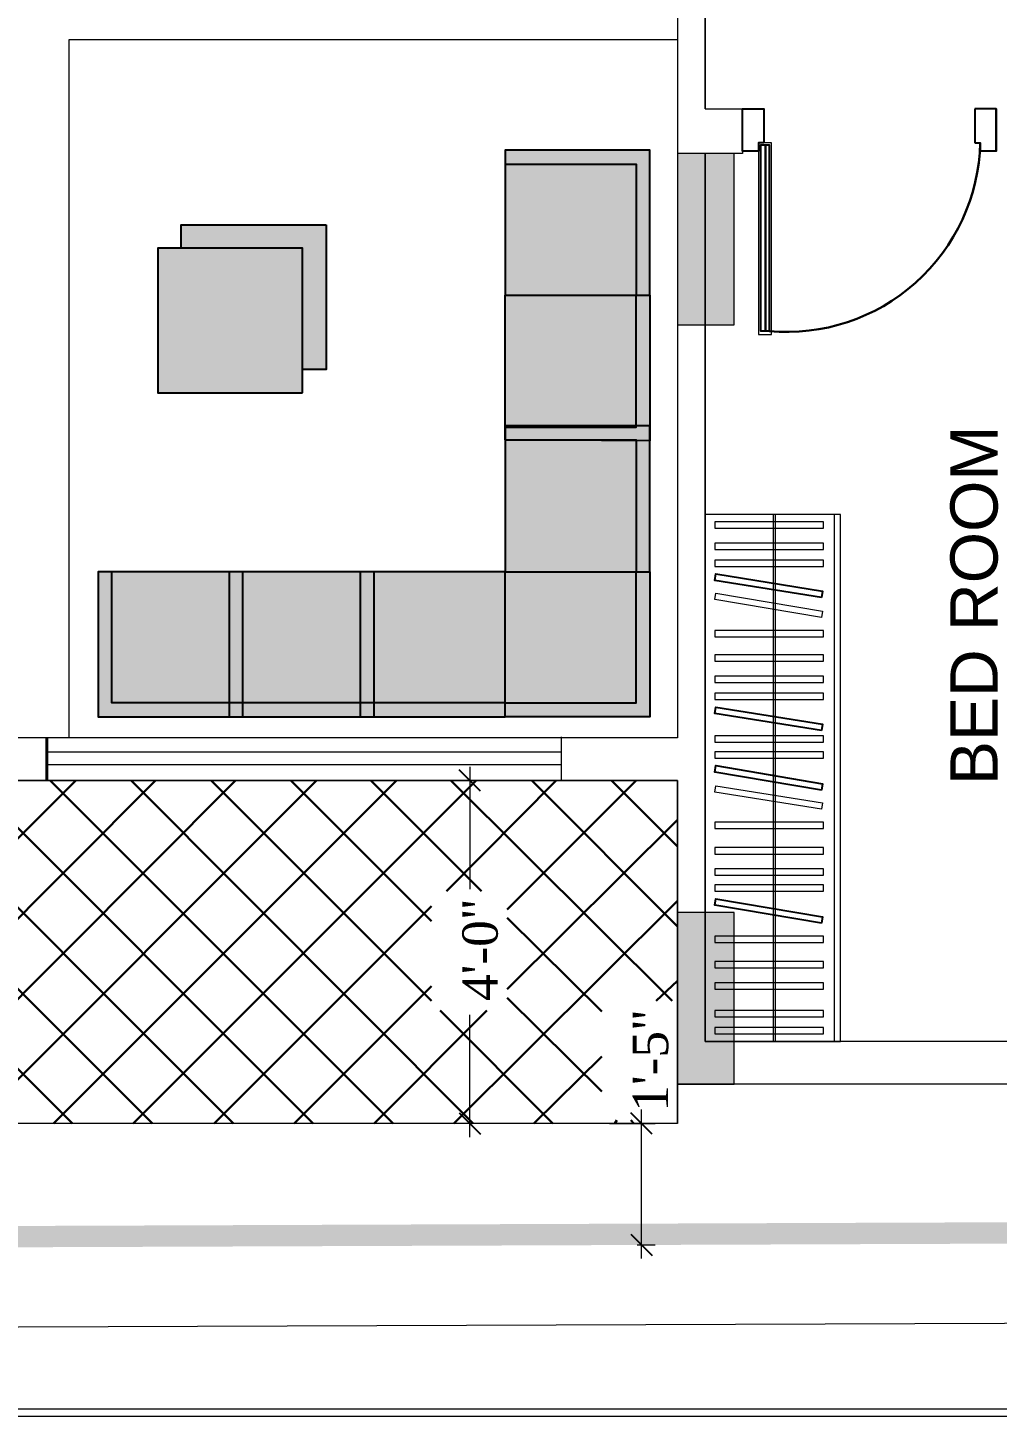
# Model space of a CAD drawing. Header units: inches. Extents: x -41599880 to -41577026, y -18110 to -4738.
# Drawn here: x -41587429 to -41583978, y -18110 to -13165 of the extents above; entities that cross this region are included whole.
import ezdxf

# ---------------------------------------------------------------- set-up
doc = ezdxf.new("R2010")
doc.units = ezdxf.units.IN
doc.header["$MEASUREMENT"] = 0
for name, color, linetype in [('PDF_Geometry', 40, 'Continuous'), ('PDF_Solid Fills', 9, 'Continuous'), ('PDF_Text', 7, 'Continuous')]:
    doc.layers.add(name, color=color, linetype=linetype)
doc.styles.add('PDF Arial', font='arial.ttf')
doc.styles.add('PDF Times New Roman', font='times.ttf')

msp = doc.modelspace()

# ---------------------------------------------------------------- linework, layer by layer
at = {"layer": 'PDF_Geometry', "color": 7, "lineweight": 18}
for points in [[(-41577026, -18110.3), (-41577026, -4737.5), (-41599880.3, -4737.5), (-41599880.3, -18110.3)], [(-41577052.5, -18083.7), (-41577052.5, -4767.8), (-41599853.7, -4767.8), (-41599853.7, -18083.7)], [(-41585115.6, -14222.8), (-41584914.6, -14222.8), (-41584914.6, -13612.2), (-41585115.6, -13612.2)], [(-41585017, -16775.3), (-41584535.3, -16775.3), (-41584535.3, -14897.9), (-41585017, -14897.9)], [(-41597930.9, -17067.3), (-41597930.9, -15846.1), (-41585115.6, -15846.1), (-41585115.6, -17067.3)], [(-41585115.6, -16927), (-41584914.6, -16927), (-41584914.6, -16316.4), (-41585115.6, -16316.4)]]:
    msp.add_lwpolyline(points, close=True, dxfattribs=at)
at = {"layer": 'PDF_Geometry', "color": 6, "lineweight": 18}
for points in [[(-41585115.6, -12497.2), (-41585115.6, -15694.4)], [(-41585017, -13452.9), (-41584884.3, -13452.9), (-41584884.3, -13612.2), (-41585017, -13612.2)], [(-41585115.6, -15694.4), (-41588028.3, -15694.4)], [(-41585529, -15694.4), (-41585529, -15690.6)], [(-41585115.6, -17067.3), (-41585115.6, -15846.1), (-41588028.3, -15846.1)], [(-41581171.3, -16775.3), (-41585017, -16775.3)], [(-41581019.6, -16927), (-41585115.6, -16927)], [(-41585115.6, -17067.3), (-41598082.6, -17067.3)]]:
    msp.add_lwpolyline(points, dxfattribs=at)
for points in [[(-41585017, -13452.9), (-41585017, -12497.2)], [(-41585017, -16775.3), (-41585017, -13612.2)]]:
    msp.add_lwpolyline(points, close=True, dxfattribs=at)
at = {"layer": 'PDF_Geometry', "color": 8, "lineweight": 18}
msp.add_lwpolyline([(-41587281.2, -15694.4), (-41587281.2, -13206.4), (-41585115.6, -13206.4), (-41585115.6, -15694.4)], close=True, dxfattribs=at)
at = {"layer": 'PDF_Geometry', "color": 44, "lineweight": 25}
for points in [[(-41584827.4, -13604.6), (-41584884.3, -13604.6), (-41584884.3, -13452.9), (-41584808.4, -13452.9), (-41584808.4, -13574.3)], [(-41583981.6, -13604.6), (-41583981.6, -13452.9), (-41584057.5, -13452.9)], [(-41584057.5, -13452.9), (-41584057.5, -13574.3)], [(-41583981.6, -13452.9), (-41583981.6, -13604.6), (-41584038.5, -13604.6)], [(-41584057.5, -13574.3), (-41584038.5, -13574.3), (-41584038.5, -13604.6)]]:
    msp.add_lwpolyline(points, dxfattribs=at)
at = {"layer": 'PDF_Geometry', "color": 30, "lineweight": 25}
msp.add_lwpolyline([(-41584808.4, -13574.3), (-41584827.4, -13574.3), (-41584827.4, -13604.6)], dxfattribs=at)
at = {"layer": 'PDF_Geometry', "color": 43, "lineweight": 18}
msp.add_lwpolyline([(-41584827.4, -13574.3), (-41584827.4, -14257), (-41584781.9, -14257), (-41584781.9, -13574.3)], close=True, dxfattribs=at)
at = {"layer": 'PDF_Geometry', "color": 30, "lineweight": 25}
msp.add_lwpolyline([(-41584789.4, -14245.6), (-41584819.8, -14245.6), (-41584819.8, -13581.9), (-41584789.4, -13581.9)], close=True, dxfattribs=at)
at = {"layer": 'PDF_Geometry', "color": 44, "lineweight": 18}
msp.add_lwpolyline([(-41584804.6, -13581.9), (-41584804.6, -14245.6), (-41584800.8, -14245.6), (-41584800.8, -13581.9)], close=True, dxfattribs=at)
at = {"layer": 'PDF_Geometry', "color": 35, "lineweight": 25}
for points in [[(-41585730, -13600.9), (-41585730, -14116.6), (-41585214.2, -14116.6), (-41585214.2, -13600.9)], [(-41585214.2, -14116.6), (-41585214.2, -13600.9), (-41585730, -13600.9), (-41585730, -13650.2), (-41585263.5, -13650.2), (-41585263.5, -14116.6)], [(-41586367.2, -13866.3), (-41586367.2, -14382.1), (-41586450.6, -14382.1), (-41586450.6, -13949.8), (-41586883, -13949.8), (-41586883, -13866.3)], [(-41586450.6, -14465.6), (-41586450.6, -13949.8), (-41586966.4, -13949.8), (-41586966.4, -14465.6)], [(-41585730, -14632.4), (-41585730, -14116.6), (-41585214.2, -14116.6), (-41585214.2, -14636.2)], [(-41585214.2, -14116.6), (-41585214.2, -14636.2), (-41585730, -14632.4), (-41585730, -14586.9), (-41585263.5, -14586.9), (-41585263.5, -14116.6)], [(-41585730, -14583.1), (-41585730, -15102.7), (-41585214.2, -15102.7), (-41585214.2, -14583.1)], [(-41585214.2, -15102.7), (-41585214.2, -14583.1), (-41585730, -14583.1), (-41585730, -14632.4), (-41585263.5, -14632.4), (-41585263.5, -15102.7)], [(-41586663, -15618.5), (-41586663, -15102.7), (-41587178.8, -15102.7), (-41587178.8, -15618.5)], [(-41587178.8, -15102.7), (-41587178.8, -15618.5), (-41586663, -15618.5), (-41586663, -15569.2), (-41587129.5, -15569.2), (-41587129.5, -15102.7)], [(-41586196.5, -15618.5), (-41586196.5, -15102.7), (-41586712.3, -15102.7), (-41586712.3, -15618.5)], [(-41586712.3, -15102.7), (-41586712.3, -15618.5), (-41586196.5, -15618.5), (-41586196.5, -15569.2), (-41586663, -15569.2), (-41586663, -15102.7)], [(-41585730, -15618.5), (-41585730, -15102.7), (-41586245.8, -15102.7), (-41586245.8, -15618.5)], [(-41586245.8, -15102.7), (-41586245.8, -15618.5), (-41585730, -15618.5), (-41585730, -15569.2), (-41586196.5, -15569.2), (-41586196.5, -15102.7)], [(-41585730, -15618.5), (-41585730, -15102.7), (-41585214.2, -15102.7), (-41585214.2, -15618.5)], [(-41585214.2, -15102.7), (-41585214.2, -15618.5), (-41585730, -15618.5), (-41585730, -15569.2), (-41585263.5, -15569.2), (-41585263.5, -15102.7)]]:
    msp.add_lwpolyline(points, close=True, dxfattribs=at)
at = {"layer": 'PDF_Geometry', "color": 122, "lineweight": 13}
for points in [[(-41584596, -14924.5), (-41584982.9, -14924.5), (-41584982.9, -14947.2), (-41584596, -14947.2)], [(-41584596, -15000.3), (-41584982.9, -15000.3), (-41584982.9, -15023.1), (-41584596, -15023.1)], [(-41584596, -15398.6), (-41584982.9, -15398.6), (-41584982.9, -15421.3), (-41584596, -15421.3)], [(-41584596, -15474.4), (-41584982.9, -15474.4), (-41584982.9, -15497.2), (-41584596, -15497.2)], [(-41584596, -15686.8), (-41584982.9, -15686.8), (-41584982.9, -15709.5), (-41584596, -15709.5)], [(-41584596, -16085), (-41584982.9, -16085), (-41584982.9, -16107.8), (-41584596, -16107.8)], [(-41584596, -16160.9), (-41584982.9, -16160.9), (-41584982.9, -16183.6), (-41584596, -16183.6)], [(-41584596, -16490.8), (-41584982.9, -16490.8), (-41584982.9, -16513.6), (-41584596, -16513.6)], [(-41584596, -16566.7), (-41584982.9, -16566.7), (-41584982.9, -16589.4), (-41584596, -16589.4)], [(-41584596, -16726), (-41584982.9, -16726), (-41584982.9, -16748.7), (-41584596, -16748.7)]]:
    msp.add_lwpolyline(points, close=True, dxfattribs=at)
at = {"layer": 'PDF_Geometry', "color": 43, "lineweight": 13}
for points in [[(-41584774.3, -16775.3), (-41584774.3, -14897.9)], [(-41584766.7, -16775.3), (-41584766.7, -14897.9)]]:
    msp.add_lwpolyline(points, dxfattribs=at)
at = {"layer": 'PDF_Geometry', "color": 13, "lineweight": 13}
msp.add_lwpolyline([(-41584558.1, -14897.9), (-41584558.1, -16775.3)], dxfattribs=at)
for points in [[(-41584596, -15061), (-41584982.9, -15061), (-41584982.9, -15083.8), (-41584596, -15083.8)], [(-41584603.6, -15265.8), (-41584982.9, -15201.3), (-41584979.1, -15178.6), (-41584599.8, -15243.1)], [(-41584596, -15311.3), (-41584982.9, -15311.3), (-41584982.9, -15334.1), (-41584596, -15334.1)], [(-41584596, -15535.1), (-41584982.9, -15535.1), (-41584982.9, -15557.8), (-41584596, -15557.8)], [(-41584596, -15743.7), (-41584982.9, -15743.7), (-41584982.9, -15766.4), (-41584596, -15766.4)], [(-41584603.6, -15948.5), (-41584982.9, -15887.8), (-41584979.1, -15865), (-41584599.8, -15925.7)], [(-41584596, -15994), (-41584982.9, -15994), (-41584982.9, -16016.7), (-41584596, -16016.7)], [(-41584596, -16217.8), (-41584982.9, -16217.8), (-41584982.9, -16240.5), (-41584596, -16240.5)], [(-41584596, -16399.8), (-41584982.9, -16399.8), (-41584982.9, -16422.6), (-41584596, -16422.6)], [(-41584596, -16665.3), (-41584982.9, -16665.3), (-41584982.9, -16688), (-41584596, -16688)]]:
    msp.add_lwpolyline(points, close=True, dxfattribs=at)
at = {"layer": 'PDF_Geometry', "color": 173, "lineweight": 25}
for points in [[(-41584603.6, -15193.8), (-41584982.9, -15133.1), (-41584979.1, -15110.3), (-41584599.8, -15171)], [(-41584603.6, -15667.8), (-41584982.9, -15607.1), (-41584979.1, -15584.4), (-41584599.8, -15645.1)], [(-41584603.6, -15880.2), (-41584982.9, -15815.7), (-41584979.1, -15793), (-41584599.8, -15857.5)], [(-41584603.6, -16354.3), (-41584982.9, -16289.8), (-41584979.1, -16267.1), (-41584599.8, -16331.5)]]:
    msp.add_lwpolyline(points, close=True, dxfattribs=at)
at = {"layer": 'PDF_Geometry', "color": 7, "lineweight": 18}
msp.add_lwpolyline([(-41585529, -15694.4), (-41587360.8, -15694.4), (-41587360.8, -15846.1), (-41585529, -15846.1)], dxfattribs=at)
at = {"layer": 'PDF_Geometry', "color": 7, "lineweight": 40}
msp.add_lwpolyline([(-41587360.8, -15846.1), (-41587360.8, -15694.4)], dxfattribs=at)
at = {"layer": 'PDF_Geometry', "color": 7, "lineweight": 13}
for points in [[(-41587360.8, -15846.1), (-41585529, -15846.1), (-41585529, -15694.4), (-41587360.8, -15694.4)], [(-41581080.3, -17768.9), (-41589059.9, -17799.3)]]:
    msp.add_lwpolyline(points, dxfattribs=at)
at = {"layer": 'PDF_Geometry', "color": 140, "lineweight": 13}
for points in [[(-41587360.8, -15743.7), (-41585529, -15743.7)], [(-41587360.8, -15789.2), (-41585529, -15789.2)]]:
    msp.add_lwpolyline(points, dxfattribs=at)
at = {"layer": 'PDF_Geometry', "color": 97, "lineweight": 25}
for points in [[(-41585817.2, -15884), (-41585893.1, -15808.2)], [(-41585893.1, -17029.4), (-41585817.2, -17105.2)], [(-41585206.6, -17105.2), (-41585282.5, -17029.4)], [(-41585282.5, -17461.7), (-41585206.6, -17537.6)]]:
    msp.add_lwpolyline(points, dxfattribs=at)
at = {"layer": 'PDF_Geometry', "color": 97, "lineweight": 18}
for points in [[(-41585855.2, -15796.8), (-41585855.2, -16232.9)], [(-41585855.2, -17116.6), (-41585855.2, -16680.5)], [(-41585244.6, -17549), (-41585244.6, -17018)]]:
    msp.add_lwpolyline(points, dxfattribs=at)
at = {"layer": 'PDF_Geometry', "color": 122, "lineweight": 30}
for points in [[(-41588487.2, -15849.9), (-41587269.8, -17067.3)], [(-41587258.4, -15846.1), (-41588479.7, -17067.3)], [(-41588202.8, -15849.9), (-41586985.4, -17067.3)], [(-41586974, -15846.1), (-41588191.4, -17067.3)], [(-41587918.3, -15846.1), (-41586697.1, -17067.3)], [(-41586689.5, -15846.1), (-41587907, -17067.3)], [(-41587633.9, -15846.1), (-41586412.7, -17067.3)], [(-41586401.3, -15846.1), (-41587622.5, -17067.3)], [(-41587349.5, -15846.1), (-41586128.2, -17067.3)], [(-41586116.9, -15846.1), (-41587338.1, -17067.3)], [(-41587061.2, -15846.1), (-41585843.8, -17067.3)], [(-41585832.4, -15846.1), (-41587053.6, -17067.3)], [(-41586776.8, -15846.1), (-41585991.7, -16631.2)], [(-41586492.3, -15846.1), (-41585991.7, -16346.7)], [(-41586207.9, -15846.1), (-41585813.4, -16240.5)], [(-41585548, -15846.1), (-41585938.6, -16240.5)], [(-41585923.4, -15846.1), (-41585134.6, -16631.2)], [(-41585263.5, -15846.1), (-41585722.4, -16305)], [(-41585635.2, -15846.1), (-41585115.6, -16365.7)], [(-41585350.7, -15846.1), (-41585115.6, -16081.2)], [(-41585115.6, -15986.4), (-41585722.4, -16589.4)], [(-41585991.7, -16293.6), (-41586765.4, -17067.3)], [(-41585115.6, -16274.6), (-41585912.1, -17067.3)], [(-41585722.4, -16335.3), (-41585384.9, -16669.1)], [(-41585115.6, -16559.1), (-41585191.5, -16631.2)], [(-41585991.7, -16578.1), (-41586480.9, -17067.3)], [(-41585794.5, -16665.3), (-41586196.5, -17067.3)], [(-41585961.4, -16665.3), (-41585559.3, -17067.3)], [(-41585722.4, -16619.8), (-41585384.9, -16953.5)], [(-41585384.9, -16828.4), (-41585627.6, -17067.3)], [(-41585331.8, -17055.9), (-41585339.4, -17067.3)], [(-41585282.5, -17055.9), (-41585271.1, -17067.3)]]:
    msp.add_lwpolyline(points, dxfattribs=at)
at = {"layer": 'PDF_Geometry', "color": 1, "lineweight": 18}
for points in [[(-41585889.3, -15846.1), (-41585904.5, -15846.1)], [(-41585893.1, -17067.3), (-41585904.5, -17067.3)], [(-41585358.3, -17067.3), (-41585195.3, -17067.3)], [(-41585259.7, -17499.7), (-41585195.3, -17499.7)]]:
    msp.add_lwpolyline(points, dxfattribs=at)
at = {"layer": 'PDF_Geometry', "color": 7, "lineweight": 30}
msp.add_arc((-41584728.4, -13558.2), 690.1, 264.9292, 358.6604, dxfattribs=at)
at = {"layer": 'PDF_Solid Fills', "color": 44}
for points in [[(-41584804.6, -13581.9), (-41584800.8, -14245.6), (-41584800.8, -13581.9)], [(-41584804.6, -13581.9), (-41584804.6, -14245.6), (-41584800.8, -14245.6)]]:
    msp.add_solid(points, dxfattribs=at)
at = {"layer": 'PDF_Solid Fills', "color": 8}
for points in [[(-41585730, -13600.9), (-41585263.5, -13650.2), (-41585263.5, -13600.9)], [(-41585730, -13600.9), (-41585730, -13650.2), (-41585263.5, -13650.2)], [(-41585263.5, -13600.9), (-41585214.2, -14116.6), (-41585214.2, -13600.9)], [(-41585263.5, -13600.9), (-41585263.5, -14116.6), (-41585214.2, -14116.6)], [(-41585263.5, -14636.2), (-41585214.2, -14116.6), (-41585214.2, -14636.2)], [(-41585263.5, -14636.2), (-41585263.5, -14116.6), (-41585214.2, -14116.6)], [(-41585730, -14583.1), (-41585263.5, -14632.4), (-41585263.5, -14583.1)], [(-41585730, -14583.1), (-41585730, -14632.4), (-41585263.5, -14632.4)], [(-41585730, -14632.4), (-41585263.5, -14586.9), (-41585263.5, -14636.2)], [(-41585730, -14632.4), (-41585730, -14586.9), (-41585263.5, -14586.9)], [(-41585263.5, -14583.1), (-41585214.2, -15102.7), (-41585214.2, -14583.1)], [(-41585263.5, -14583.1), (-41585263.5, -15102.7), (-41585214.2, -15102.7)], [(-41587129.5, -15618.5), (-41587178.8, -15102.7), (-41587178.8, -15618.5)], [(-41587129.5, -15618.5), (-41587129.5, -15102.7), (-41587178.8, -15102.7)], [(-41586663, -15618.5), (-41586712.3, -15102.7), (-41586712.3, -15618.5)], [(-41586663, -15618.5), (-41586663, -15102.7), (-41586712.3, -15102.7)], [(-41586196.5, -15618.5), (-41586245.8, -15102.7), (-41586245.8, -15618.5)], [(-41586196.5, -15618.5), (-41586196.5, -15102.7), (-41586245.8, -15102.7)], [(-41585263.5, -15618.5), (-41585214.2, -15102.7), (-41585214.2, -15618.5)], [(-41585263.5, -15618.5), (-41585263.5, -15102.7), (-41585214.2, -15102.7)], [(-41586663, -15618.5), (-41587129.5, -15569.2), (-41587129.5, -15618.5)], [(-41586663, -15618.5), (-41586663, -15569.2), (-41587129.5, -15569.2)], [(-41586196.5, -15618.5), (-41586663, -15569.2), (-41586663, -15618.5)], [(-41586196.5, -15618.5), (-41586196.5, -15569.2), (-41586663, -15569.2)], [(-41585730, -15618.5), (-41586196.5, -15569.2), (-41586196.5, -15618.5)], [(-41585730, -15618.5), (-41585730, -15569.2), (-41586196.5, -15569.2)], [(-41585730, -15618.5), (-41585263.5, -15569.2), (-41585263.5, -15618.5)], [(-41585730, -15618.5), (-41585730, -15569.2), (-41585263.5, -15569.2)]]:
    msp.add_solid(points, dxfattribs=at)
at = {"layer": 'PDF_Solid Fills', "color": 254}
for points in [[(-41585115.6, -14222.8), (-41584914.6, -13612.2), (-41584914.6, -14222.8)], [(-41585115.6, -14222.8), (-41585115.6, -13612.2), (-41584914.6, -13612.2)], [(-41586966.4, -13949.8), (-41586450.6, -14465.6), (-41586966.4, -14465.6)], [(-41586966.4, -13949.8), (-41586450.6, -13949.8), (-41586450.6, -14465.6)], [(-41585115.6, -16927), (-41584914.6, -16316.4), (-41584914.6, -16927)], [(-41585115.6, -16927), (-41585115.6, -16316.4), (-41584914.6, -16316.4)]]:
    msp.add_solid(points, dxfattribs=at)
at = {"layer": 'PDF_Solid Fills', "color": 43}
for points in [[(-41585730, -13650.2), (-41585263.5, -14116.6), (-41585263.5, -13650.2)], [(-41585730, -13650.2), (-41585730, -14116.6), (-41585263.5, -14116.6)], [(-41586883, -13866.3), (-41586367.2, -13949.8), (-41586883, -13949.8)], [(-41586883, -13866.3), (-41586367.2, -13866.3), (-41586367.2, -13949.8)], [(-41586450.6, -13949.8), (-41586367.2, -14382.1), (-41586450.6, -14382.1)], [(-41586450.6, -13949.8), (-41586367.2, -13949.8), (-41586367.2, -14382.1)], [(-41585730, -14586.9), (-41585263.5, -14116.6), (-41585263.5, -14586.9)], [(-41585730, -14586.9), (-41585730, -14116.6), (-41585263.5, -14116.6)], [(-41585730, -14632.4), (-41585263.5, -15102.7), (-41585263.5, -14632.4)], [(-41585730, -14632.4), (-41585730, -15102.7), (-41585263.5, -15102.7)], [(-41586663, -15569.2), (-41587129.5, -15102.7), (-41587129.5, -15569.2)], [(-41586663, -15569.2), (-41586663, -15102.7), (-41587129.5, -15102.7)], [(-41586196.5, -15569.2), (-41586663, -15102.7), (-41586663, -15569.2)], [(-41586196.5, -15569.2), (-41586196.5, -15102.7), (-41586663, -15102.7)], [(-41585730, -15569.2), (-41586196.5, -15102.7), (-41586196.5, -15569.2)], [(-41585730, -15569.2), (-41585730, -15102.7), (-41586196.5, -15102.7)], [(-41585730, -15569.2), (-41585263.5, -15102.7), (-41585263.5, -15569.2)], [(-41585730, -15569.2), (-41585730, -15102.7), (-41585263.5, -15102.7)]]:
    msp.add_solid(points, dxfattribs=at)
at = {"layer": 'PDF_Solid Fills', "color": 7}
for points in [[(-41599281, -17476.9), (-41599364.5, -17552.8), (-41581065.1, -17408.6)], [(-41599364.5, -17552.8), (-41581065.1, -17408.6), (-41580996.8, -17484.5)]]:
    msp.add_solid(points, dxfattribs=at)

# ---------------------------------------------------------------- texts
at = {"layer": 'PDF_Text', "attachment_point": 7, "rotation": 90}
for s, insert, char_height, style in [('BED ROOM', (-41583973.9, -15862), 168.32, 'PDF Arial'), ('4\'-0"', (-41585754.2, -16631.1), 125.86, 'PDF Times New Roman'), ('1\'-5"', (-41585147.5, -17025.6), 125.86, 'PDF Times New Roman')]:
    msp.add_mtext(s, dxfattribs=dict(at, insert=insert, char_height=char_height, style=style))

doc.saveas('drawing.dxf')
